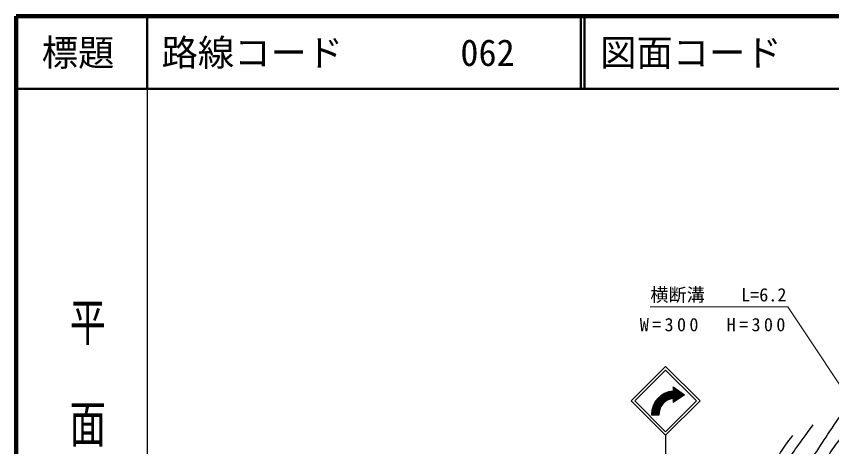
# Model space of a CAD drawing. Units: millimetres, scale not verified. Extents: x 40000 to 680000, y 20000 to 380000.
# Drawn here: x 40000 to 152268, y 320746 to 380000 of the extents above; entities that cross this region are included whole.
import ezdxf
from ezdxf.enums import TextEntityAlignment as Align

# ---------------------------------------------------------------- set-up
doc = ezdxf.new("R2010")
doc.units = ezdxf.units.MM
doc.header["$LTSCALE"] = 1000
for name, color, linetype, lineweight in [('M-BGD', 7, 'Continuous', 25), ('M-STR-HTXT', 7, 'Continuous', 13), ('M-STR-STRC', 7, 'Continuous', 25), ('M-TTL', 2, 'Continuous', 140), ('M-TTL-BAND', 7, 'Continuous', 25), ('M-TTL-LINE', 7, 'Continuous', 50)]:
    doc.layers.add(name, color=color, linetype=linetype, lineweight=lineweight)
doc.layers.add('M-TTL-TXT', color=7, linetype='Continuous')
doc.styles.add('@ＭＳ ゴシック', font='')
doc.styles.add('ＭＳ ゴシック', font='')
doc.styles.get('@ＭＳ ゴシック').set_extended_font_data('@MS Gothic')
doc.styles.get('ＭＳ ゴシック').set_extended_font_data('MS Gothic')

msp = doc.modelspace()

# ---------------------------------------------------------------- linework, layer by layer
at = {"layer": 'M-BGD'}
for points, knots in [([(144214, 298930), (144350, 299654), (144401, 299863), (144552, 300454), (144812, 301467), (145046, 302010), (145399, 302994), (145841, 304225), (146069, 304924), (146584, 306127), (147091, 307310), (147430, 307948), (148024, 309090), (148584, 310167), (148924, 310757), (149548, 311799), (150419, 313256), (150975, 314029), (151918, 315440), (152433, 316210), (152714, 316648), (153273, 317387), (154037, 318397), (154531, 318912), (155390, 319843), (156055, 320565), (156455, 320945), (157168, 321621), (157881, 322297), (158283, 322675), (159030, 323314), (160961, 324967), (162008, 325951), (164110, 327378), (165878, 328578), (166558, 328967), (168809, 330179)], [0, 0, 0, 0, 1, 1, 1, 2, 2, 2, 3, 3, 3, 4, 4, 4, 5, 5, 5, 6, 6, 6, 7, 7, 7, 8, 8, 8, 9, 9, 9, 10, 10, 10, 11, 11, 11, 12, 12, 12, 12]), ([(142859, 298253), (143041, 299006), (143085, 299205), (143219, 299818), (143431, 300789), (143471, 301350), (143706, 302317), (143910, 303160), (144090, 303616), (144383, 304433), (144779, 305537), (145011, 306154), (145484, 307227), (146163, 308771), (146599, 309610), (147346, 311122), (148152, 312753), (148613, 313662), (149463, 315271), (150044, 316370), (150366, 316987), (150987, 318065), (151468, 318900), (151722, 319379), (152257, 320181), (152756, 320930), (153057, 321335), (153612, 322044), (154146, 322728), (154466, 323096), (155051, 323737), (155871, 324635), (156371, 325101), (157252, 325939), (157864, 326519), (158195, 326862), (158861, 327378), (159463, 327844), (159695, 327995), (160470, 328479)], [0, 0, 0, 0, 1, 1, 1, 2, 2, 2, 3, 3, 3, 4, 4, 4, 5, 5, 5, 6, 6, 6, 7, 7, 7, 8, 8, 8, 9, 9, 9, 10, 10, 10, 11, 11, 11, 12, 12, 12, 13, 13, 13, 13]), ([(170291, 325177), (170347, 325195), (176770, 327326), (176810, 327293), (176877, 327239), (170189, 325097), (166058, 323399), (164949, 322943), (164342, 322652), (163264, 322129), (162385, 321702), (161903, 321441), (161062, 320943), (160218, 320443), (159763, 320132), (158946, 319589), (158174, 319076), (157727, 318806), (156998, 318234), (156519, 317858), (156251, 317642), (155813, 317218), (155023, 316453), (154586, 316016), (153866, 315186), (153388, 314636), (153126, 314323), (152680, 313747), (151899, 312737), (151469, 312165), (150733, 311122), (150157, 310305), (149831, 309849), (149294, 309005), (148736, 308130), (148422, 307638), (147939, 306719), (147223, 305358), (146853, 304577), (146246, 303163), (145882, 302317), (145650, 301848), (145399, 300962), (145224, 300346), (145170, 300117), (145034, 299364)], [0, 0, 0, 0, 1, 1, 1, 2, 2, 2, 3, 3, 3, 4, 4, 4, 5, 5, 5, 6, 6, 6, 7, 7, 7, 8, 8, 8, 9, 9, 9, 10, 10, 10, 11, 11, 11, 12, 12, 12, 13, 13, 13, 14, 14, 14, 15, 15, 15, 15]), ([(141479, 296848), (141748, 298210), (141816, 298564), (142011, 299668), (142227, 300898), (142270, 301601), (142520, 302825), (142684, 303626), (142808, 304069), (143028, 304857), (143234, 305592), (143372, 305998), (143621, 306719), (144431, 309065), (144924, 310368), (145907, 312646), (146423, 313841), (146792, 314475), (147431, 315609), (148116, 316825), (148556, 317473), (149294, 318657), (151098, 321553), (151753, 322457), (154120, 325939)], [0, 0, 0, 0, 1, 1, 1, 2, 2, 2, 3, 3, 3, 4, 4, 4, 5, 5, 5, 6, 6, 6, 7, 7, 7, 8, 8, 8, 8]), ([(138397, 290697), (139469, 295165), (139808, 296357), (140488, 300031), (140733, 301351), (140836, 302097), (141081, 303417), (141358, 304910), (141516, 305745), (141843, 307227), (142225, 308958), (142447, 309928), (142944, 311630), (143149, 312333), (143277, 312723), (143536, 313408), (143752, 313977), (143884, 314291), (144129, 314847), (144409, 315484), (144579, 315834), (144891, 316456), (145196, 317065), (145398, 317390), (145738, 317980), (147103, 320348), (147751, 321075), (149717, 323737)], [0, 0, 0, 0, 1, 1, 1, 2, 2, 2, 3, 3, 3, 4, 4, 4, 5, 5, 5, 6, 6, 6, 7, 7, 7, 8, 8, 8, 9, 9, 9, 9]), ([(138626, 295035), (139655, 301606), (139811, 303459), (141081, 308751), (141335, 309812), (141470, 310409), (141758, 311461), (142071, 312600), (142296, 313225), (142690, 314339), (143021, 315277), (143221, 315799), (143621, 316710), (144186, 317997), (144489, 318733), (145230, 319927), (145830, 320894), (146082, 321237), (146923, 322298)], [0, 0, 0, 0, 1, 1, 1, 2, 2, 2, 3, 3, 3, 4, 4, 4, 5, 5, 5, 6, 6, 6, 6]), ([(147172, 300501), (147814, 302348), (147960, 302883), (148616, 304349), (148840, 304848), (148960, 305131), (149209, 305619), (149682, 306543), (149994, 307037), (150564, 307905), (151082, 308696), (151418, 309109), (152003, 309852), (152482, 310461), (152759, 310796), (153273, 311376), (153785, 311954), (154083, 312268), (154628, 312815), (155271, 313462), (155644, 313813), (156321, 314424), (157000, 315037), (157393, 315366), (158099, 315948), (158717, 316457), (159064, 316742), (159708, 317218), (160416, 317741), (160823, 318022), (161570, 318488), (162249, 318911), (162643, 319126), (163348, 319504), (163935, 319818), (164268, 319988), (164872, 320266), (165587, 320594), (165999, 320752), (166735, 321028), (167323, 321248), (167656, 321363), (168259, 321536), (168976, 321742), (169235, 321787), (170122, 321959)], [0, 0, 0, 0, 1, 1, 1, 2, 2, 2, 3, 3, 3, 4, 4, 4, 5, 5, 5, 6, 6, 6, 7, 7, 7, 8, 8, 8, 9, 9, 9, 10, 10, 10, 11, 11, 11, 12, 12, 12, 13, 13, 13, 14, 14, 14, 15, 15, 15, 15])]:
    msp.add_open_spline(points, degree=3, knots=knots, dxfattribs=at)
at = {"layer": 'M-STR-HTXT'}
msp.add_lwpolyline([(166972, 308819), (146241, 339997), (127291, 339997)], dxfattribs=at)
at = {"layer": 'M-STR-STRC'}
for p, q in [((124666, 327052), (129403, 331789)), ((125161, 327052), (129403, 331294)), ((129403, 331789), (134141, 327052)), ((129403, 331294), (133646, 327052)), ((130422, 328989), (131985, 327903)), ((130422, 328989), (130422, 328406)), ((130422, 328983), (130425, 328987)), ((127464, 325177), (130926, 328639)), ((127467, 325321), (130843, 328697)), ((127478, 325473), (130409, 328405)), ((127497, 325634), (130249, 328386)), ((127526, 325804), (130079, 328357)), ((127567, 325987), (129896, 328315)), ((127626, 326187), (129696, 328257)), ((127709, 326411), (129472, 328174)), ((127832, 326676), (129207, 328051)), ((128051, 327036), (128846, 327832)), ((129627, 327142), (128900, 327869)), ((129720, 327190), (128986, 327924)), ((129817, 327235), (129074, 327978)), ((129918, 327275), (129165, 328028)), ((130023, 327312), (129258, 328077)), ((130132, 327344), (129353, 328123)), ((130246, 327371), (129452, 328166)), ((129486, 327057), (131010, 328581)), ((130366, 327393), (129553, 328206)), ((130812, 327088), (129656, 328244)), ((130895, 327146), (129763, 328278)), ((129795, 327225), (131093, 328523)), ((130979, 327204), (129873, 328310)), ((131062, 327262), (129987, 328338)), ((130024, 327312), (131177, 328465)), ((131146, 327320), (130104, 328362)), ((130218, 327365), (131260, 328407)), ((131229, 327378), (130225, 328382)), ((131313, 327436), (130350, 328399)), ((130391, 327396), (131343, 328349)), ((130422, 328841), (130509, 328929)), ((131646, 327668), (130422, 328893)), ((130422, 328700), (130592, 328871)), ((130422, 328558), (130676, 328813)), ((130422, 328417), (130759, 328755)), ((131563, 327610), (130422, 328751)), ((131479, 327552), (130422, 328610)), ((131396, 327494), (130422, 328469)), ((130422, 327286), (131427, 328291)), ((130422, 327144), (131510, 328233)), ((130422, 327003), (131594, 328175)), ((130422, 326861), (131677, 328117)), ((131985, 327903), (130422, 326817)), ((131730, 327726), (130569, 328887)), ((130740, 327038), (131761, 328059)), ((131813, 327784), (131032, 328565)), ((131203, 327360), (131844, 328001)), ((131897, 327842), (131495, 328244)), ((131666, 327681), (131928, 327943)), ((131980, 327900), (131958, 327922)), ((124666, 327052), (129403, 322314)), ((125161, 327052), (129403, 322809)), ((128629, 326019), (127881, 326766)), ((128671, 326117), (127933, 326856)), ((128718, 326212), (127988, 326943)), ((128768, 326304), (128045, 327027)), ((128822, 326391), (128104, 327109)), ((128879, 326476), (128165, 327189)), ((128939, 326557), (128229, 327267)), ((129003, 326634), (128295, 327343)), ((129070, 326709), (128363, 327416)), ((129140, 326780), (128433, 327488)), ((129213, 326849), (128505, 327557)), ((129289, 326914), (128580, 327623)), ((129369, 326976), (128656, 327688)), ((129452, 327034), (128735, 327751)), ((129538, 327090), (128817, 327811)), ((129403, 322809), (133646, 327052)), ((129403, 322314), (134141, 327052)), ((130422, 327400), (130422, 326817)), ((130728, 327030), (130422, 327337)), ((130645, 326972), (130422, 327196)), ((130561, 326914), (130422, 327054)), ((130478, 326856), (130422, 326913)), ((127997, 325095), (127492, 325600)), ((128138, 325095), (127511, 325723)), ((127524, 325095), (128826, 326397)), ((128280, 325095), (127533, 325841)), ((128421, 325095), (127560, 325957)), ((128464, 325193), (127589, 326068)), ((128469, 325329), (127622, 326177)), ((128482, 325458), (127658, 326282)), ((127665, 325095), (128658, 326088)), ((128501, 325581), (127698, 326384)), ((128526, 325697), (127740, 326484)), ((128555, 325809), (127784, 326580)), ((127807, 325095), (128571, 325859)), ((128590, 325916), (127831, 326675)), ((127948, 325095), (128518, 325665)), ((127573, 325095), (127464, 325203)), ((128466, 325095), (127465, 325095)), ((127714, 325095), (127468, 325341)), ((127855, 325095), (127478, 325473)), ((128089, 325095), (128487, 325492)), ((128231, 325095), (128470, 325334)), ((128372, 325095), (128464, 325187)), ((129403, 322314), (129403, 318679))]:
    msp.add_line(p, q, dxfattribs=at)
for radius, start, end in [(3242, 95.04416, 181.43524), (2242, 97.30386, 182.0755)]:
    msp.add_arc((130707, 325176), radius, start, end, dxfattribs=at)
at = {"layer": 'M-TTL'}
for p, q in [((40000, 380000), (40000, 20000)), ((680000, 380000), (40000, 380000))]:
    msp.add_line(p, q, dxfattribs=at)
at = {"layer": 'M-TTL-BAND'}
msp.add_line((58000, 370000), (58000, 20000), dxfattribs=at)
at = {"layer": 'M-TTL-LINE'}
for p, q in [((58000, 380000), (58000, 370000)), ((117750, 380000), (117750, 370000)), ((118250, 380000), (118250, 370000)), ((40000, 370000), (680000, 370000))]:
    msp.add_line(p, q, dxfattribs=at)

# ---------------------------------------------------------------- texts
at = {"layer": 'M-STR-HTXT', "style": 'ＭＳ ゴシック'}
msp.add_text('横断溝\u3000\u3000L=6.2', height=1833, dxfattribs=at).set_placement((136666, 340197), align=Align.BOTTOM_CENTER)
at = {"layer": 'M-STR-HTXT', "insert": (136095, 336609), "char_height": 1833, "attachment_point": 8, "style": 'ＭＳ ゴシック'}
msp.add_mtext('\\T1.37;W=300\u3000H=300', dxfattribs=at)
at = {"layer": 'M-TTL-BAND', "style": '@ＭＳ ゴシック', "width": 1.4}
msp.add_text('平  面  図', height=3666, rotation=270, dxfattribs=at).set_placement((49777, 306475), align=Align.MIDDLE_RIGHT)
at = {"layer": 'M-TTL-TXT', "style": 'ＭＳ ゴシック'}
msp.add_text('標題', height=3666, dxfattribs=at).set_placement((48500, 375000), align=Align.MIDDLE_CENTER)
for s, p in [('路線コード', (60000, 375000)), ('062', (101142, 375000)), ('図面コード', (120380, 375000))]:
    msp.add_text(s, height=3666, dxfattribs=at).set_placement(p, align=Align.MIDDLE_LEFT)

doc.saveas('drawing.dxf')
